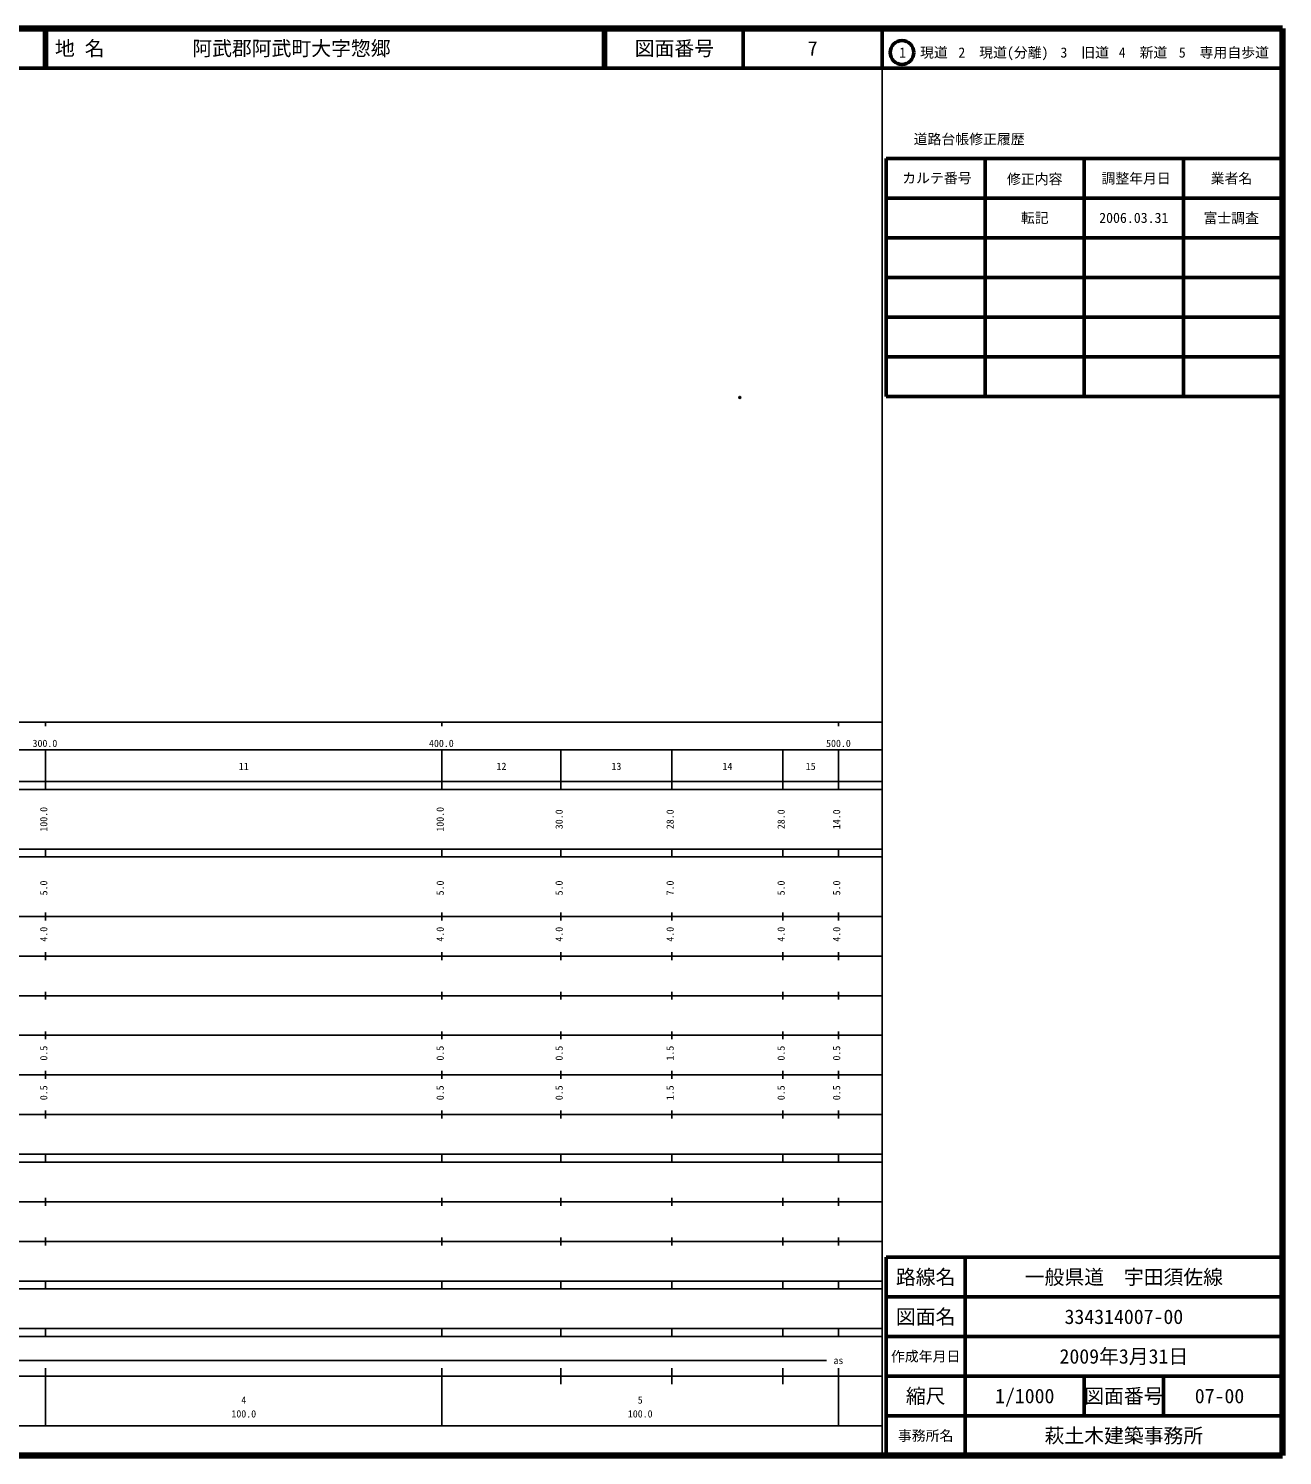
# Model space of a CAD drawing. Units: millimetres on the paper. Extents: x 40 to 680, y 20 to 380.
# Drawn here: x 363.7 to 680, y 20 to 380 of the extents above; entities that cross this region are included whole.
import ezdxf
from ezdxf.enums import TextEntityAlignment as Align

# ---------------------------------------------------------------- set-up
doc = ezdxf.new("R2010")
doc.units = ezdxf.units.MM
doc.header["$PDMODE"] = 32
doc.header["$PDSIZE"] = 0.5
doc.layers.add('M-OTRS', color=6, linetype='Continuous')
doc.layers.add('M-TTL-TXT', color=7, linetype='Continuous')
for name, color, linetype, lineweight in [('M-TTL', 2, 'Continuous', 140), ('M-TTL-BAND', 7, 'Continuous', 25), ('M-TTL-FRAM', 2, 'Continuous', 50), ('M-TTL-LINE', 7, 'Continuous', 50)]:
    doc.layers.add(name, color=color, linetype=linetype, lineweight=lineweight)
doc.styles.add('ＭＳ ゴシック', font='')
doc.styles.get('ＭＳ ゴシック').set_extended_font_data('MS Gothic')

msp = doc.modelspace()

# ---------------------------------------------------------------- linework, layer by layer
at = {"layer": 'M-OTRS'}
msp.add_point((543.096, 286.924), dxfattribs=at)
at = {"layer": 'M-TTL'}
for p, q in [((680, 380), (40, 380)), ((680, 20), (680, 380)), ((40, 20), (680, 20))]:
    msp.add_line(p, q, dxfattribs=at)
at = {"layer": 'M-TTL-BAND'}
for p, q in [((579, 20), (579, 370)), ((40, 205), (579, 205)), ((368, 205), (368, 204)), ((468, 205), (468, 204)), ((568, 205), (568, 204)), ((68, 198), (579, 198)), ((368, 188), (368, 198)), ((468, 188), (468, 198)), ((498, 188), (498, 198)), ((526, 188), (526, 198)), ((554, 188), (554, 198)), ((568, 188), (568, 198)), ((40, 190), (579, 190)), ((40, 188), (579, 188)), ((40, 173), (579, 173)), ((368, 171), (368, 173)), ((468, 171), (468, 173)), ((498, 171), (498, 173)), ((526, 171), (526, 173)), ((554, 171), (554, 173)), ((568, 171), (568, 173)), ((40, 171), (579, 171)), ((40, 156), (579, 156)), ((368, 155), (368, 157)), ((468, 155), (468, 157)), ((498, 155), (498, 157)), ((526, 155), (526, 157)), ((554, 155), (554, 157)), ((568, 155), (568, 157)), ((46, 146), (579, 146)), ((368, 145), (368, 147)), ((468, 145), (468, 147)), ((498, 145), (498, 147)), ((526, 145), (526, 147)), ((554, 145), (554, 147)), ((568, 145), (568, 147)), ((368, 135), (368, 137)), ((468, 135), (468, 137)), ((498, 135), (498, 137)), ((526, 135), (526, 137)), ((554, 135), (554, 137)), ((568, 135), (568, 137)), ((52, 136), (579, 136)), ((46, 126), (579, 126)), ((368, 125), (368, 127)), ((468, 125), (468, 127)), ((498, 125), (498, 127)), ((526, 125), (526, 127)), ((554, 125), (554, 127)), ((568, 125), (568, 127)), ((52, 116), (579, 116)), ((368, 115), (368, 117)), ((468, 115), (468, 117)), ((498, 115), (498, 117)), ((526, 115), (526, 117)), ((554, 115), (554, 117)), ((568, 115), (568, 117)), ((46, 106), (579, 106)), ((368, 105), (368, 107)), ((468, 105), (468, 107)), ((498, 105), (498, 107)), ((526, 105), (526, 107)), ((554, 105), (554, 107)), ((568, 105), (568, 107)), ((40, 96), (579, 96)), ((40, 94), (579, 94)), ((368, 94), (368, 96)), ((468, 94), (468, 96)), ((498, 94), (498, 96)), ((526, 94), (526, 96)), ((554, 94), (554, 96)), ((568, 94), (568, 96)), ((49, 84), (579, 84)), ((368, 83), (368, 85)), ((468, 83), (468, 85)), ((498, 83), (498, 85)), ((526, 83), (526, 85)), ((554, 83), (554, 85)), ((568, 83), (568, 85)), ((40, 74), (579, 74)), ((368, 73), (368, 75)), ((468, 73), (468, 75)), ((498, 73), (498, 75)), ((526, 73), (526, 75)), ((554, 73), (554, 75)), ((568, 73), (568, 75)), ((40, 64), (579, 64)), ((40, 62), (579, 62)), ((368, 62), (368, 64)), ((468, 62), (468, 64)), ((498, 62), (498, 64)), ((526, 62), (526, 64)), ((554, 62), (554, 64)), ((568, 62), (568, 64)), ((40, 52), (579, 52)), ((368, 50), (368, 52)), ((468, 50), (468, 52)), ((498, 50), (498, 52)), ((526, 50), (526, 52)), ((554, 50), (554, 52)), ((568, 50), (568, 52)), ((40, 50), (579, 50)), ((71, 44), (565, 44)), ((40, 40), (579, 40)), ((368, 27.5), (368, 42)), ((468, 27.5), (468, 42)), ((498, 38), (498, 42)), ((526, 38), (526, 42)), ((554, 38), (554, 42)), ((568, 27.5), (568, 42)), ((68, 27.5), (579, 27.5))]:
    msp.add_line(p, q, dxfattribs=at)
at = {"layer": 'M-TTL-FRAM'}
for p, q in [((580, 347.197), (580, 287.197)), ((580, 347.197), (680, 347.197)), ((580, 287.197), (680, 287.197)), ((680, 70), (580, 70)), ((580, 70), (580, 20))]:
    msp.add_line(p, q, dxfattribs=at)
at = {"layer": 'M-TTL-LINE'}
for p, q in [((367.75, 380), (367.75, 370)), ((368.25, 380), (368.25, 370)), ((508.747, 380), (508.747, 370)), ((509.247, 380), (509.247, 370)), ((543.997, 380), (543.997, 370)), ((579, 380), (579, 370)), ((40, 370), (680, 370)), ((605, 347.197), (605, 287.197)), ((630, 347.197), (630, 287.197)), ((655, 347.197), (655, 287.197)), ((580, 337.197), (680, 337.197)), ((580, 327.197), (680, 327.197)), ((580, 317.197), (680, 317.197)), ((580, 307.197), (680, 307.197)), ((580, 297.197), (680, 297.197)), ((600, 70), (600, 20)), ((680, 60), (580, 60)), ((680, 50), (580, 50)), ((680, 40), (580, 40)), ((630, 40), (630, 30)), ((650, 40), (650, 30)), ((680, 30), (580, 30))]:
    msp.add_line(p, q, dxfattribs=at)
msp.add_circle((584.031, 373.958), 3, dxfattribs=at)

# ---------------------------------------------------------------- texts
at = {"layer": 'M-TTL-BAND', "style": 'ＭＳ ゴシック'}
for s, p in [('300.0', (367.844, 198.195)), ('400.0', (467.844, 198.195)), ('500.0', (568, 198.195)), ('11', (418, 192.405)), ('12', (483, 192.405)), ('13', (512, 192.405)), ('14', (540, 192.405)), ('15', (561, 192.405)), ('as', (568, 42.5)), ('4', (418, 32.523)), ('5', (518, 32.523)), ('100.0', (418, 29.033)), ('100.0', (518, 29.033))]:
    msp.add_text(s, height=1.833, dxfattribs=at).set_placement(p, align=Align.BOTTOM_CENTER)
for s, p in [('100.0', (369, 180.5)), ('100.0', (469, 180.5)), ('30.0', (499, 180.5)), ('28.0', (527, 180.5)), ('28.0', (555, 180.5)), ('14.0', (569, 180.5)), ('5.0', (369, 163.174)), ('5.0', (469, 163.174)), ('5.0', (499, 163.174)), ('7.0', (527, 163.174)), ('5.0', (555, 163.174)), ('5.0', (569, 163.174)), ('4.0', (369, 151.5)), ('4.0', (469, 151.5)), ('4.0', (499, 151.5)), ('4.0', (527, 151.5)), ('4.0', (555, 151.5)), ('4.0', (569, 151.5)), ('0.5', (369, 121.5)), ('0.5', (469, 121.5)), ('0.5', (499, 121.5)), ('1.5', (527, 121.5)), ('0.5', (555, 121.5)), ('0.5', (569, 121.5)), ('0.5', (369, 111.5)), ('0.5', (469, 111.5)), ('0.5', (499, 111.5)), ('1.5', (527, 111.5)), ('0.5', (555, 111.5)), ('0.5', (569, 111.5))]:
    msp.add_text(s, height=1.833, rotation=90, dxfattribs=at).set_placement(p, align=Align.BOTTOM_CENTER)
at = {"layer": 'M-TTL-TXT', "style": 'ＭＳ ゴシック'}
for s, p in [('地 名', (370.38, 375)), ('阿武郡阿武町大字惣郷', (405.024, 375))]:
    msp.add_text(s, height=3.666, dxfattribs=at).set_placement(p, align=Align.MIDDLE_LEFT)
for s, height, p in [('図面番号', 3.666, (526.622, 375)), ('7', 3.666, (561.497, 375)), ('1\u3000現道', 2.566, (589.448, 373.958)), ('2\u3000現道(分離)', 2.566, (609.619, 373.958)), ('3\u3000旧道', 2.566, (630.121, 373.958)), ('4\u3000新道', 2.566, (644.824, 373.958)), ('5\u3000専用自歩道', 2.566, (665.228, 373.958)), ('道路台帳修正履歴', 2.566, (600.968, 352.113)), ('カルテ番号', 2.566, (592.839, 342.277)), ('修正内容', 2.566, (617.509, 342.023)), ('調整年月日', 2.566, (643.089, 342.197)), ('業者名', 2.566, (667.134, 342.197)), ('転記', 2.566, (617.5, 332.245)), ('2006.03.31', 2.566, (642.5, 332.245)), ('富士調査', 2.566, (667.077, 332.189)), ('路線名', 3.666, (590, 65)), ('路線名', 3.666, (590, 65)), ('一般県道\u3000宇田須佐線', 3.666, (640, 65)), ('図面名', 3.666, (590, 55)), ('図面名', 3.666, (590, 55)), ('334314007-00', 3.666, (640, 55)), ('2009年3月31日', 3.666, (640, 45)), ('作成年月日', 2.566, (590, 45)), ('作成年月日', 2.566, (590, 45)), ('縮尺', 3.666, (590, 35)), ('縮尺', 3.666, (590, 35)), ('1/1000', 3.666, (615, 35)), ('図面番号', 3.666, (640, 35)), ('図面番号', 3.666, (640, 35)), ('07-00', 3.666, (664.125, 35)), ('事務所名', 2.566, (590, 25)), ('事務所名', 2.566, (590, 25)), ('萩土木建築事務所', 3.666, (640, 25))]:
    msp.add_text(s, height=height, dxfattribs=at).set_placement(p, align=Align.MIDDLE_CENTER)

doc.saveas('drawing.dxf')
